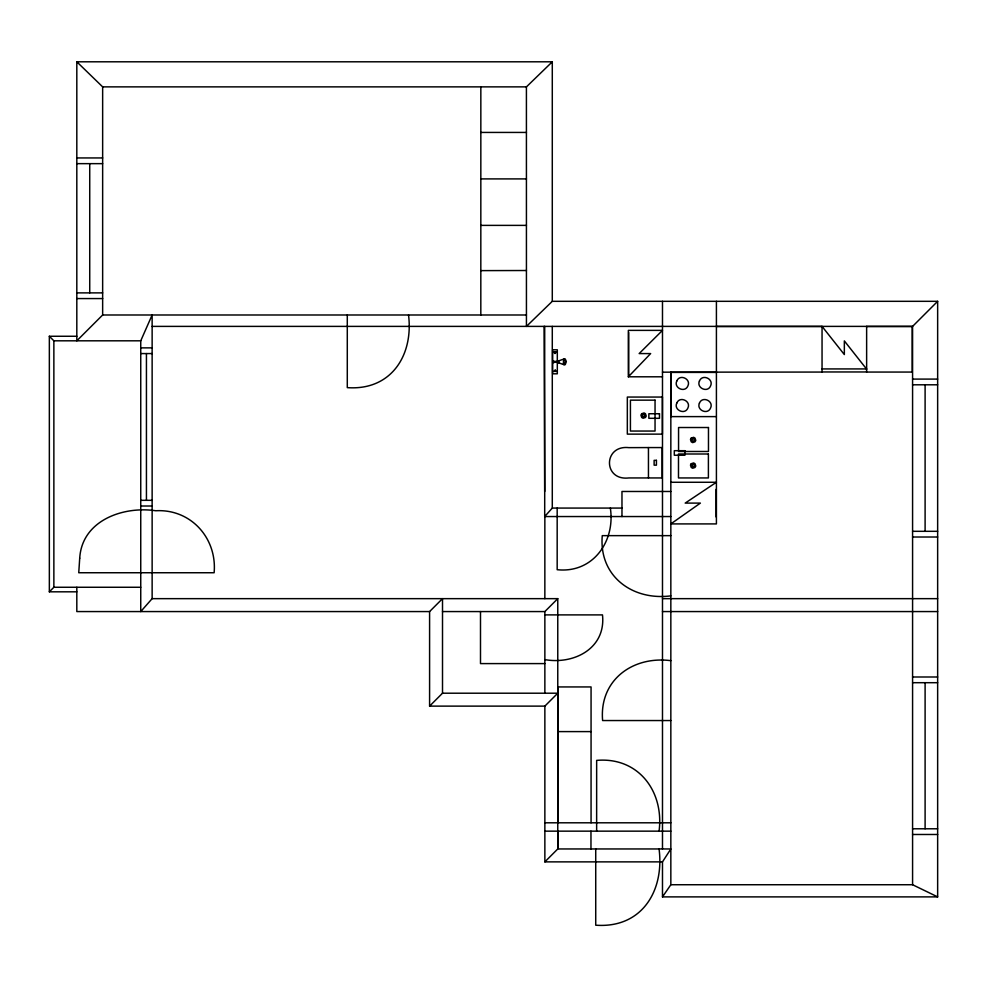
<?xml version="1.0" encoding="UTF-8"?>
<svg xmlns="http://www.w3.org/2000/svg" width="987" height="987" viewBox="0 0 987 987"><rect width="100%" height="100%" fill="white"/><g stroke="black" fill="none" stroke-linecap="round" stroke-linejoin="round"><path stroke-width="1.48" d="M140.746 340.811L152.134 314.989L152.134 598.653L140.746 611.57L140.746 340.811L53.866 340.811L49.35 336.259L76.813 336.259M526.416 86.868L526.441 326.389L552.288 301.319L937.65 301.319L937.65 896.887L662.487 896.887L662.487 861.873L670.839 848.956L557.766 848.956L544.861 861.873L544.861 706.124L557.766 693.207L442.509 693.207L429.592 706.124L429.592 611.57L442.509 598.653L442.509 693.207M662.487 896.887L670.839 884.734L670.839 372.173M670.839 516.546L544.701 516.546L552.288 508.071L552.288 326.389M628.349 376.8L650.643 353.58L639.157 353.58L662.487 330.374L628.349 330.374L628.349 376.8L662.487 376.8M76.813 591.818L49.35 591.818L53.866 587.265L53.866 340.811M76.813 61.799L102.648 86.868L102.648 314.989L76.813 340.811L76.813 61.799L552.288 61.799L552.288 301.319M442.509 611.57L544.861 611.57L557.766 598.653L557.766 848.956L557.803 831.153M152.134 326.389L912.58 326.389L937.65 301.319M552.288 61.799L526.441 86.868L102.648 86.868M648.447 447.567L628.879 447.642C603.119 444.767 602.909 481.027 628.879 477.942L662.104 477.942L662.104 447.567L648.447 447.567L648.447 477.942M480.842 132.431L526.441 132.431M76.813 157.945L102.648 157.945M76.813 163.645L102.648 163.645M480.866 178.906L526.441 178.906M480.866 225.381L526.441 225.381M480.817 270.623L526.441 270.512M76.813 292.88L102.648 292.88M76.813 298.567L102.648 298.567M102.648 314.989L526.441 314.989M716.5 326.487L822.048 326.487M866.635 326.487L912.21 326.487L912.21 372.062L866.635 372.062L866.635 326.389M140.746 347.868L152.134 347.868M552.671 352.297L557.31 352.297M552.671 352.371L557.31 352.371M140.734 353.568L152.134 353.568M552.671 360.81C557.408 363.019 561.245 358.923 565.255 359.021L566.341 361.563L565.255 364.647C561.221 364.808 557.421 360.613 552.671 362.858M822.048 368.928L866.635 368.928M552.671 371.371L557.31 371.371M822.048 371.963L866.635 371.963M662.487 372.173L822.048 372.062L822.048 326.389L844.341 354.567L844.341 340.897L866.635 369.15M716.377 372.407L670.901 372.407L670.901 416.613L716.377 416.613M912.58 379.094L937.65 379.094M912.58 384.794L937.638 384.794M670.839 482.273L716.414 482.273L685.188 503.099L700.388 503.099L670.839 523.912L716.414 523.912L716.414 301.319M670.839 491.477L621.97 491.477L621.97 516.546M140.734 500.323L152.134 500.323M140.746 506.01L152.134 506.01M552.288 508.071L621.97 508.071M912.58 531.314L937.638 531.314M670.839 535.645L602.267 535.645C598.714 576.309 632.642 600.873 670.839 595.864M912.58 537.014L937.65 537.014M53.866 587.265L140.746 587.265M152.134 598.653L557.766 598.653M662.487 598.653L937.65 598.653M429.592 611.57L76.813 611.57L76.813 587.265M662.487 611.57L937.65 611.57M544.861 614.889L602.489 614.901C606.117 648.274 574.113 664.794 544.861 659.624M670.839 660.673C632.84 655.676 599.084 680.092 602.613 720.547L670.839 720.547M544.861 663.597L480.496 663.597L480.496 611.57M912.58 676.996L937.65 676.996M912.58 682.696L937.638 682.696M429.592 706.124L544.861 706.124M557.902 731.601L591.065 731.601M544.861 822.8L670.839 822.8M912.58 828.784L937.638 828.784M544.861 831.153L670.839 831.153M912.58 834.484L937.65 834.484M544.861 861.873L662.487 861.873M670.839 884.734L912.58 884.734L937.65 896.887M544.084 326.389L544.701 491.477M925.103 384.794L925.103 531.314M925.103 682.696L925.103 828.784M912.58 326.389L912.58 884.734M716.106 489.355L716.106 516.966M662.487 301.319L662.487 848.956M659.069 831.153C664.202 791.636 638.614 756.733 596.654 760.385L596.641 831.153M659.069 848.956C664.473 890.99 641.71 928.533 595.729 925.201L595.729 848.956M628.694 332.459L628.694 374.715M610.336 508.071C615.481 541.32 592.953 573.509 557.174 569.709L557.174 508.071M591.065 822.8L591.065 686.94L557.902 686.94L557.902 822.8M590.966 831.153L590.966 849.054M558.753 360.81L558.753 362.858M557.31 360.81L557.31 349.793L552.671 349.793L552.671 373.802L557.31 373.802L557.31 362.858M544.849 516.546L544.849 598.653M544.861 611.57L544.861 693.207M544.701 326.389L544.701 516.546M480.842 86.868L480.817 315.001M408.532 314.989C413.602 355.357 391.086 390.803 347.288 387.632L347.288 314.989M146.434 353.568L146.434 500.323M89.731 163.645L89.731 292.88M49.35 336.259L49.35 591.818M79.713 558.21L78.75 572.744L214.13 572.744C217.226 538.297 190.935 508.749 155.773 510.748C123.202 505.924 81.983 520.334 79.713 558.21M676.749 403.152C673.516 410.074 685.101 415.342 687.951 407.878C691.184 400.969 679.587 395.701 676.749 403.152M699.425 381.068C696.193 387.99 707.79 393.258 710.628 385.806C713.86 378.885 702.275 373.617 699.425 381.068M699.425 403.152C696.193 410.074 707.79 415.342 710.628 407.878C713.86 400.969 702.275 395.701 699.425 403.152M676.749 381.068C673.516 387.99 685.101 393.258 687.951 385.806C691.184 378.885 679.587 373.617 676.749 381.068M555.41 370.224C555.496 372.667 553.695 369.656 555.41 370.224M555.027 352.371C553.744 353.852 556.224 353.901 555.027 352.371M565.354 362.291C562.331 371.643 563.355 351.138 565.354 362.291M641.698 413.713L640.921 415.132L641.698 417.476L643.105 418.254L645.461 417.476L646.238 416.07L645.461 413.713L644.042 412.936L641.698 413.713M642.5 414.528L642.5 416.674L644.647 416.674L644.647 414.528L642.5 414.528M691.245 438.08L690.468 439.486L691.245 441.831L692.664 442.62L695.008 441.831L695.786 440.424L695.008 438.08L693.602 437.303L691.245 438.08M692.047 438.882L692.047 441.029L694.206 441.029L694.206 438.882L692.047 438.882M691.245 463.705L690.468 465.111L691.245 467.468L692.664 468.245L695.008 467.468L695.786 466.049L695.008 463.705L693.602 462.928L691.245 463.705M692.047 464.507L692.047 466.666L694.206 466.666L694.206 464.507L692.047 464.507M662.413 397.058L627.325 397.058L627.325 434.132L662.413 434.132L662.413 397.058M655.047 400.154L630.422 400.154L630.422 431.048L655.047 431.048L655.047 400.154M659.489 413.75L648.854 413.75L648.854 418.303L659.489 418.303L659.489 413.75M708.469 427.519L678.562 427.519L678.562 451.478L708.469 451.478L708.469 427.519M684.941 450.689L674.306 450.689L674.306 455.241L684.941 455.241L684.941 450.689M708.395 453.995L678.488 453.995L678.488 477.942L708.395 477.942L708.395 453.995M656.429 460.337L654.122 460.337L654.122 465.173L656.429 465.173L656.429 460.337"/></g></svg>
